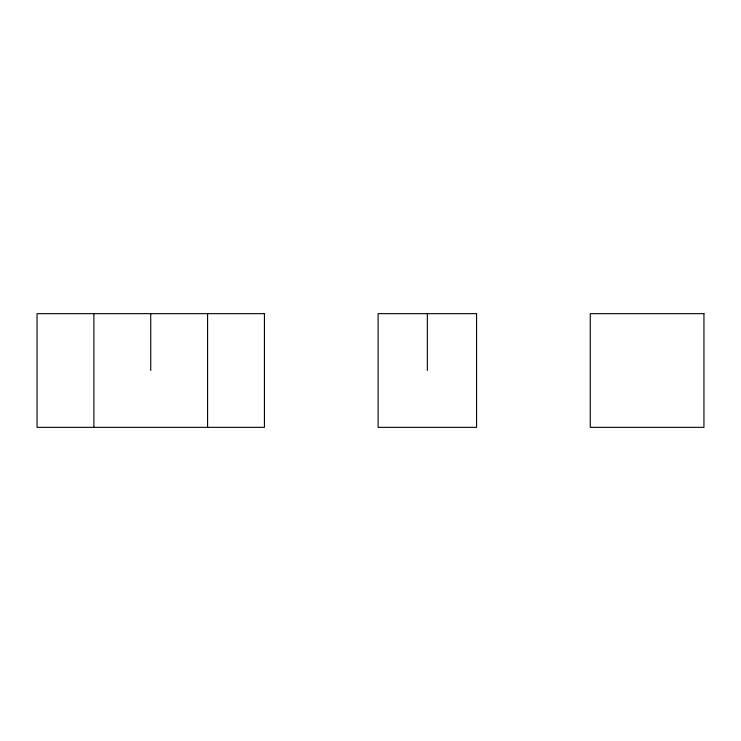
<?xml version="1.0" encoding="UTF-8"?>
<svg xmlns="http://www.w3.org/2000/svg" width="741" height="741" viewBox="0 0 741 741"><rect width="100%" height="100%" fill="white"/><g stroke="black" fill="none" stroke-linecap="round" stroke-linejoin="round"><path stroke-width="1.11" d="M427.344 313.656L427.344 370.5M207.582 313.656L207.582 427.344M150.738 313.656L150.738 370.5M93.894 313.656L93.894 427.344M264.426 313.656L37.05 313.656L37.05 427.344L264.426 427.344L264.426 313.656M476.574 313.656L378.114 313.656L378.114 427.344L476.574 427.344L476.574 313.656M703.95 313.656L590.262 313.656L590.262 427.344L703.95 427.344L703.95 313.656"/></g></svg>
